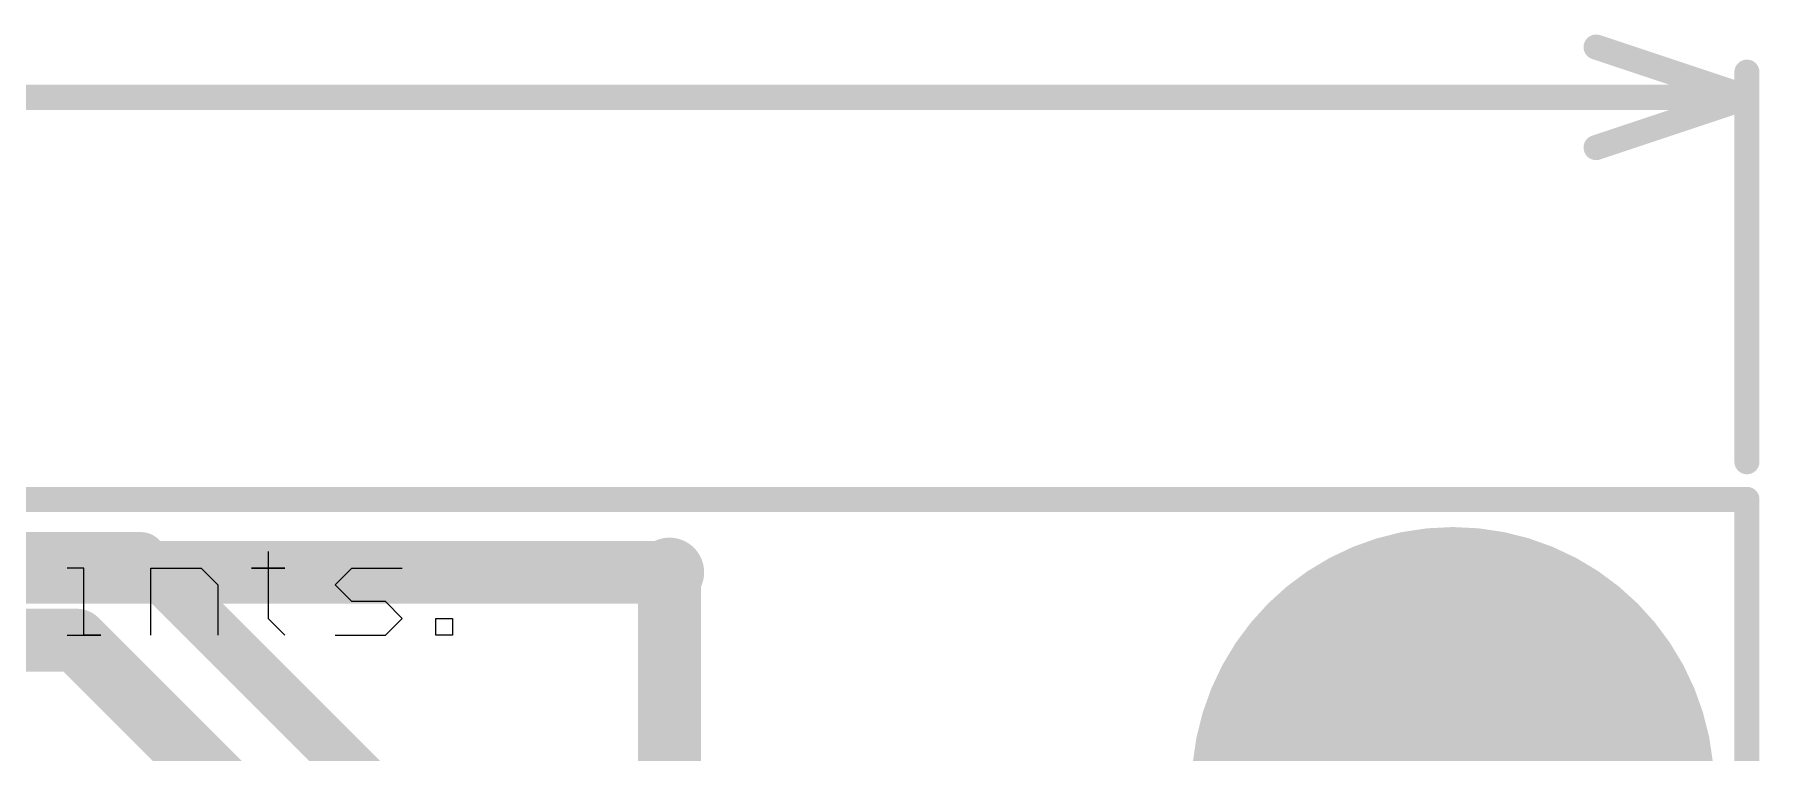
# Model space of a CAD drawing. Header units: millimetres. Extents: x 0.78 to 3.29, y 2.96 to 5.31.
# Drawn here: x 2.603 to 3.289, y 5.028 to 5.314 of the extents above; entities that cross this region are included whole.
import ezdxf

# ---------------------------------------------------------------- set-up
doc = ezdxf.new("R2010")
doc.units = ezdxf.units.MM
doc.header["$MEASUREMENT"] = 0
for name, color, linetype in [('BottomLayer', 5, 'Continuous'), ('BottomSolder', 6, 'Continuous'), ('Mechanical1', 6, 'Continuous'), ('Mechanical2', 216, 'Continuous'), ('MultiLayer', 9, 'Continuous'), ('PadHoleLayer', 156, 'Continuous'), ('TopLayer', 1, 'Continuous'), ('TopOverlay', 2, 'Continuous'), ('TopSolder', 216, 'Continuous'), ('ViaHoleLayer', 16, 'Continuous')]:
    doc.layers.add(name, color=color, linetype=linetype)

msp = doc.modelspace()

# ---------------------------------------------------------------- linework, layer by layer
at = {"layer": 'BottomLayer'}
for points, const_width in [([(2.179, 5.106), (2.645, 5.106)], 0.02), ([(2.645, 5.106), (3.18, 4.571)], 0.02), ([(2.85534, 4.95112), (2.85534, 5.1)], 0.025), ([(2.2, 5.073), (2.6194, 5.073)], 0.025), ([(2.6194, 5.073), (3.133, 4.5594)], 0.025)]:
    msp.add_lwpolyline(points, dxfattribs=dict(at, const_width=const_width))
for points, const_width in [([(2.64, 5.106, 1), (2.65, 5.106, 1)], 0.01), ([(2.64, 5.106, 1), (2.65, 5.106, 1)], 0.01), ([(2.84845, 5.1, 1), (2.86223, 5.1, 1)], 0.01378), ([(3.117, 5.014, 1), (3.217, 5.014, 1)], 0.1), ([(2.84909, 5.1, 1), (2.86159, 5.1, 1)], 0.0125), ([(2.61315, 5.073, 1), (2.62565, 5.073, 1)], 0.0125), ([(2.61315, 5.073, 1), (2.62565, 5.073, 1)], 0.0125)]:
    msp.add_lwpolyline(points, format="xyb", close=True, dxfattribs=dict(at, const_width=const_width))
at = {"layer": 'BottomSolder', "const_width": 0.104}
msp.add_lwpolyline([(3.115, 5.014, 1), (3.219, 5.014, 1)], format="xyb", close=True, dxfattribs=at)
at = {"layer": 'Mechanical1', "const_width": 0.01}
for points in [[(3.224, 5.309), (3.284, 5.289)], [(3.284, 5.144), (3.284, 5.299)], [(2.40391, 5.289), (3.284, 5.289)], [(3.224, 5.269), (3.284, 5.289)]]:
    msp.add_lwpolyline(points, dxfattribs=at)
at = {"layer": 'Mechanical1', "const_width": 0.005}
for points in [[(3.2215, 5.309, 1), (3.2265, 5.309, 1)], [(3.2815, 5.299, 1), (3.2865, 5.299, 1)], [(3.2815, 5.289, 1), (3.2865, 5.289, 1)], [(3.2815, 5.289, 1), (3.2865, 5.289, 1)], [(3.2815, 5.289, 1), (3.2865, 5.289, 1)], [(3.2215, 5.269, 1), (3.2265, 5.269, 1)], [(3.2815, 5.144, 1), (3.2865, 5.144, 1)]]:
    msp.add_lwpolyline(points, format="xyb", close=True, dxfattribs=at)
at = {"layer": 'Mechanical2', "const_width": 0.01}
for points in [[(2.074, 5.129), (3.284, 5.129)], [(3.284, 5.129), (3.284, 2.963)]]:
    msp.add_lwpolyline(points, dxfattribs=at)
at = {"layer": 'Mechanical2', "const_width": 0.005}
msp.add_lwpolyline([(3.2815, 5.129, 1), (3.2865, 5.129, 1)], format="xyb", close=True, dxfattribs=at)
msp.add_lwpolyline([(3.2815, 5.129, 1), (3.2865, 5.129, 1)], format="xyb", close=True, dxfattribs=at)
at = {"layer": 'MultiLayer'}
for points, const_width in [([(2.84845, 5.1, 1), (2.86223, 5.1, 1)], 0.01378), ([(3.117, 5.014, 1), (3.217, 5.014, 1)], 0.1)]:
    msp.add_lwpolyline(points, format="xyb", close=True, dxfattribs=dict(at, const_width=const_width))
at = {"layer": 'PadHoleLayer', "const_width": 0.05}
msp.add_lwpolyline([(3.142, 5.014, 1), (3.192, 5.014, 1)], format="xyb", close=True, dxfattribs=at)
at = {"layer": 'TopLayer'}
for points, const_width in [([(2.84845, 5.1, 1), (2.86223, 5.1, 1)], 0.01378), ([(3.117, 5.014, 1), (3.217, 5.014, 1)], 0.1), ([(2.84909, 5.1, 1), (2.86159, 5.1, 1)], 0.0125)]:
    msp.add_lwpolyline(points, format="xyb", close=True, dxfattribs=dict(at, const_width=const_width))
at = {"layer": 'TopLayer', "const_width": 0.025}
msp.add_lwpolyline([(2.221, 5.1), (2.85534, 5.1)], dxfattribs=at)
at = {"layer": 'TopOverlay'}
for p, q in [((2.69568, 5.10832), (2.69568, 5.10166)), ((2.62237, 5.10166), (2.61571, 5.10166)), ((2.62237, 5.075), (2.62237, 5.10166)), ((2.64903, 5.075), (2.64903, 5.10166)), ((2.64903, 5.10166), (2.66903, 5.10166)), ((2.66903, 5.10166), (2.67569, 5.09499)), ((2.69568, 5.10166), (2.68902, 5.10166)), ((2.68902, 5.10166), (2.70235, 5.10166)), ((2.70235, 5.10166), (2.69568, 5.10166)), ((2.69568, 5.10166), (2.69568, 5.08166)), ((2.72234, 5.09499), (2.72901, 5.10166)), ((2.72901, 5.10166), (2.749, 5.10166)), ((2.67569, 5.09499), (2.67569, 5.075)), ((2.72901, 5.08833), (2.72234, 5.09499)), ((2.74233, 5.08833), (2.72901, 5.08833)), ((2.749, 5.08166), (2.74233, 5.08833)), ((2.69568, 5.08166), (2.70235, 5.075)), ((2.74233, 5.075), (2.749, 5.08166)), ((2.76233, 5.075), (2.76233, 5.08166)), ((2.76233, 5.08166), (2.76899, 5.08166)), ((2.76899, 5.08166), (2.76899, 5.075)), ((2.61571, 5.075), (2.62904, 5.075)), ((2.62904, 5.075), (2.62237, 5.075)), ((2.72234, 5.075), (2.74233, 5.075)), ((2.76899, 5.075), (2.76233, 5.075))]:
    msp.add_line(p, q, dxfattribs=at)
at = {"layer": 'TopSolder', "const_width": 0.104}
msp.add_lwpolyline([(3.115, 5.014, 1), (3.219, 5.014, 1)], format="xyb", close=True, dxfattribs=at)
at = {"layer": 'ViaHoleLayer', "const_width": 0.00591}
msp.add_lwpolyline([(2.85239, 5.1, 1), (2.85829, 5.1, 1)], format="xyb", close=True, dxfattribs=at)

doc.saveas('drawing.dxf')
